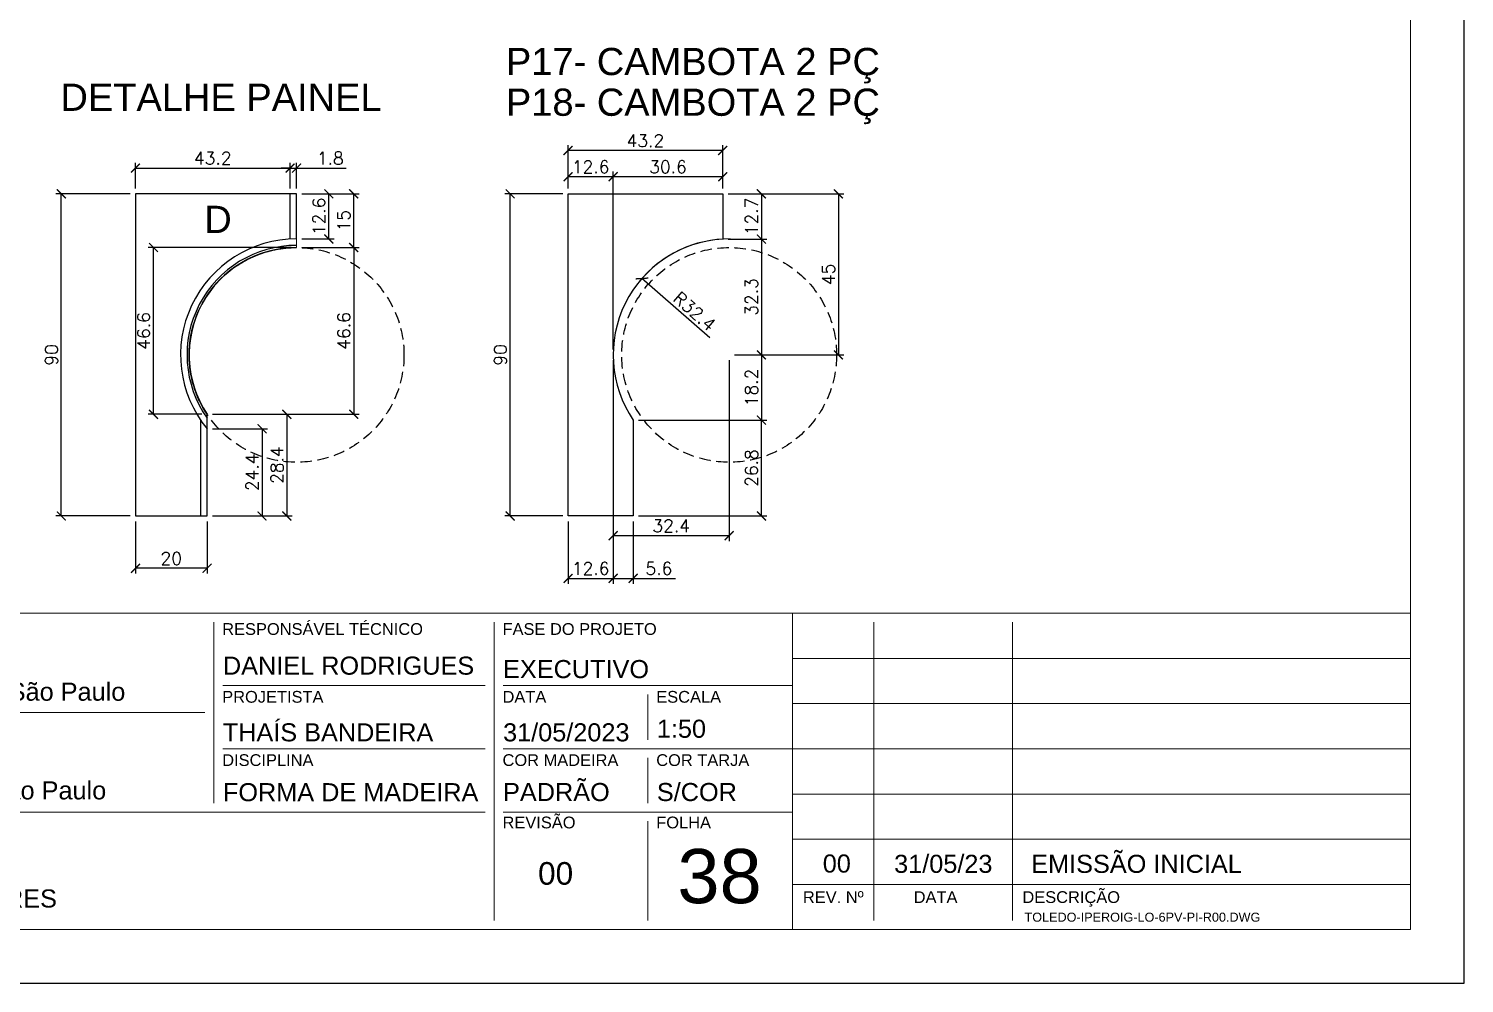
# Model space of a CAD drawing. Extents: x -23436 to 4767, y -4131 to 9755.
# Drawn here: x -16823 to -16021, y -1668 to -1134 of the extents above; entities that cross this region are included whole.
import ezdxf
from ezdxf.enums import TextEntityAlignment as Align

# ---------------------------------------------------------------- set-up
doc = ezdxf.new("R2010")
doc.units = 0
doc.header["$PDMODE"] = 2
doc.header["$PDSIZE"] = 10
doc.linetypes.add('HIDDEN', pattern=[9.525, 6.35, -3.175])
doc.layers.get('0').update_dxf_attribs({"lineweight": 13})
doc.layers.get('Defpoints').update_dxf_attribs({"lineweight": 13})
for name, color, linetype in [('CHAPA', 1, 'Continuous'), ('MB Logo', 254, 'Continuous'), ('Painéis', 30, 'Continuous'), ('TEXTO_GERAL', 7, 'Continuous')]:
    doc.layers.add(name, color=color, linetype=linetype)
for name, color, linetype, lineweight in [('cotas', 4, 'Continuous', 13), ('FOLHA MB', 7, 'Continuous', 13), ('N° FOLHA', 5, 'Continuous', 13)]:
    doc.layers.add(name, color=color, linetype=linetype, lineweight=lineweight)
doc.layers.add('Laje_Perimetro', color=7, linetype='Continuous', plot=False)
doc.styles.add('MB_C01', font='arial.ttf', dxfattribs={"height": 1.3})
doc.styles.add('MB_C02', font='arial.ttf', dxfattribs={"height": 2})
doc.styles.add('MB_C03', font='arial.ttf', dxfattribs={"height": 2.5})
doc.styles.add('MB_C04', font='arial.ttf', dxfattribs={"height": 6})
doc.styles.add('ROMANS', font='romans.shx')
doc.styles.add('SANSSERIF', font='sas_____.pfb')
doc.dimstyles.new('COTA SECAO', dxfattribs={"dimtxt": 7, "dimasz": 5, "dimexe": 3, "dimexo": 3, "dimgap": 2, "dimtad": 3, "dimdec": 1, "dimlfac": 0.5, "dimzin": 12, "dimdsep": 46, "dimtxsty": 'ROMANS', "dimblk": 'ARCHTICK', "dimcen": 0, "dimclrd": 4, "dimclre": 4, "dimclrt": 1, "dimadec": 1, "dimazin": 3, "dimtfac": 1, "dimtdec": 1, "dimtmove": 0, "dimatfit": 3, "dimldrblk": 'OBLIQUE', "dimfxl": 0, "dimtolj": 1, "dimtzin": 12, "dimarcsym": 0})

# ---------------------------------------------------------------- blocks, each defined once
blk = doc.blocks.new('A$C169d8357')
at = {"layer": 'FOLHA MB', "color": 1}
for p, q in [((1109.82, 356.72), (70, 356.72)), ((1109.82, 356.72), (1109.82, 179.94)), ((1455.02, 356.72), (1109.82, 356.72)), ((786.55, 351.67), (786.55, 250.65)), ((943.14, 351.67), (943.14, 184.99)), ((1155.28, 184.99), (1155.28, 351.67)), ((1232.62, 351.67), (1232.62, 184.99)), ((1455.02, 331.47), (1109.82, 331.47)), ((938.09, 316.32), (791.61, 316.32)), ((1109.82, 316.32), (948.19, 316.32)), ((1029, 311.26), (1029, 286.01)), ((1455.02, 306.21), (1109.82, 306.21)), ((781.5, 301.16), (450.7, 301.16)), ((938.09, 280.96), (791.61, 280.96)), ((1109.82, 280.96), (948.19, 280.96)), ((1455.02, 280.96), (1109.82, 280.96)), ((1029, 275.91), (1029, 250.65)), ((1455.02, 255.7), (1109.82, 255.7)), ((938.09, 245.6), (450.7, 245.6)), ((1109.82, 245.6), (948.19, 245.6)), ((1029, 240.55), (1029, 184.99)), ((1455.02, 230.45), (1109.82, 230.45)), ((1455.02, 205.19), (1109.82, 205.19))]:
    blk.add_line(p, q, dxfattribs=at)
for points in [[(0, 1199.94), (0, 149.94), (1485.02, 149.94), (1485.02, 1199.94)], [(70, 1169.94), (70, 179.94), (1455.02, 179.94), (1455.02, 1169.94)]]:
    blk.add_lwpolyline(points, close=True, dxfattribs=at)
at = {"layer": 'FOLHA MB', "color": 6}
for s, height, style, p in [('RESPONSÁVEL TÉCNICO', 6.5663, 'MB_C01', (791.21, 344.6)), ('FASE DO PROJETO', 6.5663, 'MB_C01', (947.79, 344.6)), ('Rua Hungria, 620-10ºAndar SP /  São Paulo', 10.102, 'MB_C02', (459.73, 307.83)), ('PROJETISTA', 6.566, 'MB_C01', (791.21, 306.72)), ('DATA', 6.566, 'MB_C01', (947.79, 306.72)), ('ESCALA', 6.566, 'MB_C01', (1033.66, 306.72)), ('DISCIPLINA', 6.566, 'MB_C01', (791.21, 271.36)), ('COR MADEIRA', 6.5663, 'MB_C01', (947.79, 271.36)), ('COR TARJA', 6.566, 'MB_C01', (1033.66, 271.36)), ('Rua Iperoig, 180-perdizes-SP /  São Paulo', 10.102, 'MB_C02', (459.73, 252.69)), ('REVISÃO', 6.566, 'MB_C01', (947.79, 236.51)), ('FOLHA', 6.566, 'MB_C01', (1033.66, 236.51)), ('PROJETO EXECUTIVO DE PILARES', 10.102, 'MB_C02', (459.73, 192.28))]:
    blk.add_text(s, height=height, dxfattribs=dict(at, style=style)).set_placement(p)
at = {"layer": 'FOLHA MB', "color": 5}
for s, height, style, p in [('DANIEL RODRIGUES', 10.102, 'MB_C02', (791.61, 322.38)), ('EXECUTIVO', 10.102, 'MB_C02', (948.09, 320.46)), ('THAÍS BANDEIRA', 10.102, 'MB_C02', (791.51, 285.11)), ('1:50', 10.102, 'MB_C02', (1034, 287.12)), ('31/05/2023', 10.102, 'MB_C02', (948.09, 285.11)), ('PADRÃO', 10.102, 'MB_C02', (948.09, 251.76)), ('FORMA DE MADEIRA', 10.102, 'MB_C02', (791.61, 251.66)), ('S/COR', 10.102, 'MB_C02', (1034, 251.76)), ('00', 12.628, 'MB_C03', (967.63, 205.03)), ('00', 10.102, 'MB_C02', (1126.67, 211.8)), ('31/05/23', 10.102, 'MB_C02', (1166.54, 211.64)), ('EMISSÃO INICIAL', 10.102, 'MB_C02', (1243.12, 211.64))]:
    blk.add_text(s, height=height, dxfattribs=dict(at, style=style)).set_placement(p)
at = {"layer": 'FOLHA MB', "color": 6, "style": 'MB_C01'}
for s, p in [('REV. Nº', (1132.55, 198.09)), ('DATA', (1189.69, 198.09)), ('DESCRIÇÃO', (1265.45, 198.09))]:
    blk.add_text(s, height=6.566, dxfattribs=at).set_placement(p, align=Align.MIDDLE_CENTER)
at = {"layer": 'FOLHA MB', "insert": (1239.38, 189.41), "char_height": 5.051, "width": 210.8177, "attachment_point": 1, "style": 'MB_C04'}
blk.add_mtext('TOLEDO-IPEROIG-LO-6PV-PI-R00.DWG', dxfattribs=at)
blk = doc.blocks.new('_ArchTick')
at = {"color": 0, "linetype": 'ByBlock', "const_width": 0.15}
blk.add_lwpolyline([(-0.5, -0.5), (0.5, 0.5)], dxfattribs=at)
blk = doc.blocks.new('*D884')
at = {"color": 4, "lineweight": -2, "transparency": 16777216}
for p, q in [((-16763.64, -1409.64), (-16763.64, -1438.86)), ((-16723.64, -1409.64), (-16723.64, -1438.86)), ((-16723.64, -1435.86), (-16763.64, -1435.86))]:
    blk.add_line(p, q, dxfattribs=at)
at = {"layer": 'Defpoints', "color": 0, "transparency": 16777216}
for p in [(-16763.64, -1406.64), (-16723.64, -1406.64), (-16763.64, -1435.86)]:
    blk.add_point(p, dxfattribs=at)
at = {"color": 4, "lineweight": -2, "transparency": 16777216, "xscale": 5, "yscale": 5, "zscale": 5, "rotation": 180}
blk.add_blockref('_ArchTick', (-16763.64, -1435.86), dxfattribs=at)
at = {"color": 4, "lineweight": -2, "transparency": 16777216, "xscale": 5, "yscale": 5, "zscale": 5}
blk.add_blockref('_ArchTick', (-16723.64, -1435.86), dxfattribs=at)
at = {"color": 1, "transparency": 16777216, "insert": (-16743.64, -1430.36), "char_height": 7, "attachment_point": 5, "style": 'ROMANS'}
blk.add_mtext('\\A1;20', dxfattribs=at)
blk = doc.blocks.new('_OBLIQUE')
at = {"color": 0, "linetype": 'ByBlock', "lineweight": -2}
for p, q in [((0, 0), (-1, 0)), ((-0.5, -0.5), (0.5, 0.5))]:
    blk.add_line(p, q, dxfattribs=at)
blk = doc.blocks.new('*D885')
at = {"color": 4, "lineweight": -2, "transparency": 16777216}
for p, q in [((-16670.64, -1226.64), (-16652.62, -1226.64)), ((-16655.62, -1251.84), (-16655.62, -1226.64)), ((-16670.64, -1251.84), (-16652.62, -1251.84))]:
    blk.add_line(p, q, dxfattribs=at)
at = {"layer": 'Defpoints', "color": 0, "transparency": 16777216}
for p in [(-16673.64, -1226.64), (-16655.62, -1226.64), (-16673.64, -1251.84)]:
    blk.add_point(p, dxfattribs=at)
at = {"color": 4, "lineweight": -2, "transparency": 16777216, "xscale": 5, "yscale": 5, "zscale": 5}
for p, rotation in [((-16655.62, -1226.64), 90), ((-16655.62, -1251.84), 270)]:
    blk.add_blockref('_ArchTick', p, dxfattribs=dict(at, rotation=rotation))
at = {"color": 1, "transparency": 16777216, "insert": (-16661.12, -1239.24), "char_height": 7, "attachment_point": 5, "rotation": 90, "style": 'ROMANS'}
blk.add_mtext('\\A1;12.6', dxfattribs=at)
blk = doc.blocks.new('*D886')
at = {"color": 4, "lineweight": -2, "transparency": 16777216}
for p, q in [((-16670.64, -1226.64), (-16638.73, -1226.64)), ((-16641.73, -1256.64), (-16641.73, -1226.64)), ((-16670.64, -1256.64), (-16638.73, -1256.64))]:
    blk.add_line(p, q, dxfattribs=at)
at = {"layer": 'Defpoints', "color": 0, "transparency": 16777216}
for p in [(-16673.64, -1226.64), (-16641.73, -1226.64), (-16673.64, -1256.64)]:
    blk.add_point(p, dxfattribs=at)
at = {"color": 4, "lineweight": -2, "transparency": 16777216, "xscale": 5, "yscale": 5, "zscale": 5}
for p, rotation in [((-16641.73, -1226.64), 90), ((-16641.73, -1256.64), 270)]:
    blk.add_blockref('_ArchTick', p, dxfattribs=dict(at, rotation=rotation))
at = {"color": 1, "transparency": 16777216, "insert": (-16647.23, -1241.64), "char_height": 7, "attachment_point": 5, "rotation": 90, "style": 'ROMANS'}
blk.add_mtext('\\A1;15', dxfattribs=at)
blk = doc.blocks.new('*D887')
at = {"color": 4, "lineweight": -2, "transparency": 16777216}
for p, q in [((-16677.24, -1223.64), (-16677.24, -1209.25)), ((-16673.64, -1223.64), (-16673.64, -1209.25)), ((-16677.24, -1212.25), (-16682.24, -1212.25)), ((-16677.24, -1212.25), (-16673.64, -1212.25)), ((-16673.64, -1212.25), (-16645.97, -1212.25))]:
    blk.add_line(p, q, dxfattribs=at)
at = {"layer": 'Defpoints', "color": 0, "transparency": 16777216}
for p in [(-16677.24, -1212.25), (-16677.24, -1226.64), (-16673.64, -1226.64)]:
    blk.add_point(p, dxfattribs=at)
at = {"color": 4, "lineweight": -2, "transparency": 16777216, "xscale": 5, "yscale": 5, "zscale": 5}
blk.add_blockref('_ArchTick', (-16677.24, -1212.25), dxfattribs=at)
at = {"color": 4, "lineweight": -2, "transparency": 16777216, "xscale": 5, "yscale": 5, "zscale": 5, "rotation": 180}
blk.add_blockref('_ArchTick', (-16673.64, -1212.25), dxfattribs=at)
at = {"color": 1, "transparency": 16777216, "insert": (-16654.8, -1206.75), "char_height": 7, "attachment_point": 5, "style": 'ROMANS'}
blk.add_mtext('\\A1;1.8', dxfattribs=at)
blk = doc.blocks.new('*D888')
at = {"color": 4, "lineweight": -2, "transparency": 16777216}
for p, q in [((-16763.64, -1223.64), (-16763.64, -1209.25)), ((-16677.24, -1223.64), (-16677.24, -1209.25)), ((-16763.64, -1212.25), (-16677.24, -1212.25))]:
    blk.add_line(p, q, dxfattribs=at)
at = {"layer": 'Defpoints', "color": 0, "transparency": 16777216}
for p in [(-16677.24, -1212.25), (-16763.64, -1226.64), (-16677.24, -1226.64)]:
    blk.add_point(p, dxfattribs=at)
at = {"color": 4, "lineweight": -2, "transparency": 16777216, "xscale": 5, "yscale": 5, "zscale": 5, "rotation": 180}
blk.add_blockref('_ArchTick', (-16763.64, -1212.25), dxfattribs=at)
at = {"color": 4, "lineweight": -2, "transparency": 16777216, "xscale": 5, "yscale": 5, "zscale": 5}
blk.add_blockref('_ArchTick', (-16677.24, -1212.25), dxfattribs=at)
at = {"color": 1, "transparency": 16777216, "insert": (-16720.44, -1206.75), "char_height": 7, "attachment_point": 5, "style": 'ROMANS'}
blk.add_mtext('\\A1;43.2', dxfattribs=at)
blk = doc.blocks.new('*D889')
at = {"color": 4, "lineweight": -2, "transparency": 16777216}
for p, q in [((-16766.64, -1226.64), (-16808.05, -1226.64)), ((-16805.05, -1406.64), (-16805.05, -1226.64)), ((-16766.64, -1406.64), (-16808.05, -1406.64))]:
    blk.add_line(p, q, dxfattribs=at)
at = {"layer": 'Defpoints', "color": 0, "transparency": 16777216}
for p in [(-16805.05, -1226.64), (-16763.64, -1226.64), (-16763.64, -1406.64)]:
    blk.add_point(p, dxfattribs=at)
at = {"color": 4, "lineweight": -2, "transparency": 16777216, "xscale": 5, "yscale": 5, "zscale": 5}
for p, rotation in [((-16805.05, -1226.64), 90), ((-16805.05, -1406.64), 270)]:
    blk.add_blockref('_ArchTick', p, dxfattribs=dict(at, rotation=rotation))
at = {"color": 1, "transparency": 16777216, "insert": (-16810.55, -1316.64), "char_height": 7, "attachment_point": 5, "rotation": 90, "style": 'ROMANS'}
blk.add_mtext('\\A1;90', dxfattribs=at)
blk = doc.blocks.new('*D890')
at = {"color": 4, "lineweight": -2, "transparency": 16777216}
for p, q in [((-16720.64, -1349.81), (-16676.04, -1349.81)), ((-16679.04, -1349.81), (-16679.04, -1406.64)), ((-16720.64, -1406.64), (-16676.04, -1406.64))]:
    blk.add_line(p, q, dxfattribs=at)
at = {"layer": 'Defpoints', "color": 0, "transparency": 16777216}
for p in [(-16723.64, -1349.81), (-16723.64, -1406.64), (-16679.04, -1406.64)]:
    blk.add_point(p, dxfattribs=at)
at = {"color": 4, "lineweight": -2, "transparency": 16777216, "xscale": 5, "yscale": 5, "zscale": 5}
for p, rotation in [((-16679.04, -1349.81), 90), ((-16679.04, -1406.64), 270)]:
    blk.add_blockref('_ArchTick', p, dxfattribs=dict(at, rotation=rotation))
at = {"color": 1, "transparency": 16777216, "insert": (-16684.54, -1378.22), "char_height": 7, "attachment_point": 5, "rotation": 90, "style": 'ROMANS'}
blk.add_mtext('\\A1;28.4', dxfattribs=at)
blk = doc.blocks.new('*D891')
at = {"color": 4, "lineweight": -2, "transparency": 16777216}
for p, q in [((-16720.64, -1357.86), (-16689.93, -1357.86)), ((-16692.93, -1357.86), (-16692.93, -1406.64)), ((-16720.64, -1406.64), (-16689.93, -1406.64))]:
    blk.add_line(p, q, dxfattribs=at)
at = {"layer": 'Defpoints', "color": 0, "transparency": 16777216}
for p in [(-16723.64, -1357.86), (-16723.64, -1406.64), (-16692.93, -1406.64)]:
    blk.add_point(p, dxfattribs=at)
at = {"color": 4, "lineweight": -2, "transparency": 16777216, "xscale": 5, "yscale": 5, "zscale": 5}
for p, rotation in [((-16692.93, -1357.86), 90), ((-16692.93, -1406.64), 270)]:
    blk.add_blockref('_ArchTick', p, dxfattribs=dict(at, rotation=rotation))
at = {"color": 1, "transparency": 16777216, "insert": (-16698.43, -1382.25), "char_height": 7, "attachment_point": 5, "rotation": 90, "style": 'ROMANS'}
blk.add_mtext('\\A1;24.4', dxfattribs=at)
blk = doc.blocks.new('*D892')
at = {"color": 4, "lineweight": -2, "transparency": 16777216}
for p, q in [((-16670.64, -1256.64), (-16638.73, -1256.64)), ((-16641.73, -1256.64), (-16641.73, -1349.81)), ((-16720.64, -1349.81), (-16638.73, -1349.81))]:
    blk.add_line(p, q, dxfattribs=at)
at = {"layer": 'Defpoints', "color": 0, "transparency": 16777216}
for p in [(-16673.64, -1256.64), (-16723.64, -1349.81), (-16641.73, -1349.81)]:
    blk.add_point(p, dxfattribs=at)
at = {"color": 4, "lineweight": -2, "transparency": 16777216, "xscale": 5, "yscale": 5, "zscale": 5}
for p, rotation in [((-16641.73, -1256.64), 90), ((-16641.73, -1349.81), 270)]:
    blk.add_blockref('_ArchTick', p, dxfattribs=dict(at, rotation=rotation))
at = {"color": 1, "transparency": 16777216, "insert": (-16647.23, -1303.22), "char_height": 7, "attachment_point": 5, "rotation": 90, "style": 'ROMANS'}
blk.add_mtext('\\A1;46.6', dxfattribs=at)
blk = doc.blocks.new('*D893')
at = {"color": 4, "lineweight": -2, "transparency": 16777216}
for p, q in [((-16524.98, -1226.64), (-16557.3, -1226.64)), ((-16554.3, -1406.64), (-16554.3, -1226.64)), ((-16524.98, -1406.64), (-16557.3, -1406.64))]:
    blk.add_line(p, q, dxfattribs=at)
at = {"layer": 'Defpoints', "color": 0, "transparency": 16777216}
for p in [(-16554.3, -1226.64), (-16521.98, -1226.64), (-16521.98, -1406.64)]:
    blk.add_point(p, dxfattribs=at)
at = {"color": 4, "lineweight": -2, "transparency": 16777216, "xscale": 5, "yscale": 5, "zscale": 5}
for p, rotation in [((-16554.3, -1226.64), 90), ((-16554.3, -1406.64), 270)]:
    blk.add_blockref('_ArchTick', p, dxfattribs=dict(at, rotation=rotation))
at = {"color": 1, "transparency": 16777216, "insert": (-16559.8, -1316.64), "char_height": 7, "attachment_point": 5, "rotation": 90, "style": 'ROMANS'}
blk.add_mtext('\\A1;90', dxfattribs=at)
blk = doc.blocks.new('*D894')
at = {"color": 4, "lineweight": -2, "transparency": 16777216}
for p, q in [((-16521.98, -1223.64), (-16521.98, -1199.44)), ((-16435.58, -1202.44), (-16521.98, -1202.44)), ((-16435.58, -1223.64), (-16435.58, -1199.44))]:
    blk.add_line(p, q, dxfattribs=at)
at = {"layer": 'Defpoints', "color": 0, "transparency": 16777216}
for p in [(-16521.98, -1202.44), (-16521.98, -1226.64), (-16435.58, -1226.64)]:
    blk.add_point(p, dxfattribs=at)
at = {"color": 4, "lineweight": -2, "transparency": 16777216, "xscale": 5, "yscale": 5, "zscale": 5, "rotation": 180}
blk.add_blockref('_ArchTick', (-16521.98, -1202.44), dxfattribs=at)
at = {"color": 4, "lineweight": -2, "transparency": 16777216, "xscale": 5, "yscale": 5, "zscale": 5}
blk.add_blockref('_ArchTick', (-16435.58, -1202.44), dxfattribs=at)
at = {"color": 1, "transparency": 16777216, "insert": (-16478.78, -1196.94), "char_height": 7, "attachment_point": 5, "style": 'ROMANS'}
blk.add_mtext('\\A1;43.2', dxfattribs=at)
blk = doc.blocks.new('*D895')
at = {"color": 4, "lineweight": -2, "transparency": 16777216}
for p, q in [((-16521.98, -1223.64), (-16521.98, -1214.08)), ((-16496.78, -1217.08), (-16521.98, -1217.08)), ((-16496.78, -1313.64), (-16496.78, -1214.08))]:
    blk.add_line(p, q, dxfattribs=at)
at = {"layer": 'Defpoints', "color": 0, "transparency": 16777216}
for p in [(-16521.98, -1217.08), (-16521.98, -1226.64), (-16496.78, -1316.64)]:
    blk.add_point(p, dxfattribs=at)
at = {"color": 4, "lineweight": -2, "transparency": 16777216, "xscale": 5, "yscale": 5, "zscale": 5, "rotation": 180}
blk.add_blockref('_ArchTick', (-16521.98, -1217.08), dxfattribs=at)
at = {"color": 4, "lineweight": -2, "transparency": 16777216, "xscale": 5, "yscale": 5, "zscale": 5}
blk.add_blockref('_ArchTick', (-16496.78, -1217.08), dxfattribs=at)
at = {"color": 1, "transparency": 16777216, "insert": (-16509.38, -1211.58), "char_height": 7, "attachment_point": 5, "style": 'ROMANS'}
blk.add_mtext('\\A1;12.6', dxfattribs=at)
blk = doc.blocks.new('*D896')
at = {"color": 4, "lineweight": -2, "transparency": 16777216}
for p, q in [((-16496.78, -1313.64), (-16496.78, -1214.08)), ((-16435.58, -1217.08), (-16496.78, -1217.08)), ((-16435.58, -1223.64), (-16435.58, -1214.08))]:
    blk.add_line(p, q, dxfattribs=at)
at = {"layer": 'Defpoints', "color": 0, "transparency": 16777216}
for p in [(-16496.78, -1217.08), (-16435.58, -1226.64), (-16496.78, -1316.64)]:
    blk.add_point(p, dxfattribs=at)
at = {"color": 4, "lineweight": -2, "transparency": 16777216, "xscale": 5, "yscale": 5, "zscale": 5, "rotation": 180}
blk.add_blockref('_ArchTick', (-16496.78, -1217.08), dxfattribs=at)
at = {"color": 4, "lineweight": -2, "transparency": 16777216, "xscale": 5, "yscale": 5, "zscale": 5}
blk.add_blockref('_ArchTick', (-16435.58, -1217.08), dxfattribs=at)
at = {"color": 1, "transparency": 16777216, "insert": (-16466.18, -1211.58), "char_height": 7, "attachment_point": 5, "style": 'ROMANS'}
blk.add_mtext('\\A1;30.6', dxfattribs=at)
blk = doc.blocks.new('*D897')
at = {"color": 4, "lineweight": -2, "transparency": 16777216}
blk.add_line((-16442.85, -1307.11), (-16480.71, -1273.93), dxfattribs=at)
blk.add_arc((-16431.98, -1316.64), 64.8, 89.46784, 141.4176, dxfattribs=at)
at = {"layer": 'Defpoints', "color": 0, "transparency": 16777216}
for p in [(-16480.71, -1273.93), (-16431.98, -1316.64)]:
    blk.add_point(p, dxfattribs=at)
at = {"color": 4, "lineweight": -2, "transparency": 16777216, "xscale": 5, "yscale": 5, "zscale": 5, "rotation": 138.7650183380483}
blk.add_blockref('_ArchTick', (-16480.71, -1273.93), dxfattribs=at)
at = {"color": 1, "transparency": 16777216, "insert": (-16451.38, -1292.32), "char_height": 7, "attachment_point": 5, "rotation": 318.76502, "style": 'ROMANS'}
blk.add_mtext('\\A1;R32.4', dxfattribs=at)
blk = doc.blocks.new('*D898')
at = {"color": 4, "lineweight": -2, "transparency": 16777216}
for p, q in [((-16496.78, -1319.62), (-16496.78, -1420.64)), ((-16431.98, -1319.64), (-16431.98, -1420.64)), ((-16431.98, -1417.64), (-16496.78, -1417.64))]:
    blk.add_line(p, q, dxfattribs=at)
at = {"layer": 'Defpoints', "color": 0, "transparency": 16777216}
for p in [(-16496.78, -1316.62), (-16431.98, -1316.64), (-16496.78, -1417.64)]:
    blk.add_point(p, dxfattribs=at)
at = {"color": 4, "lineweight": -2, "transparency": 16777216, "xscale": 5, "yscale": 5, "zscale": 5, "rotation": 180}
blk.add_blockref('_ArchTick', (-16496.78, -1417.64), dxfattribs=at)
at = {"color": 4, "lineweight": -2, "transparency": 16777216, "xscale": 5, "yscale": 5, "zscale": 5}
blk.add_blockref('_ArchTick', (-16431.98, -1417.64), dxfattribs=at)
at = {"color": 1, "transparency": 16777216, "insert": (-16464.38, -1412.14), "char_height": 7, "attachment_point": 5, "style": 'ROMANS'}
blk.add_mtext('\\A1;32.4', dxfattribs=at)
blk = doc.blocks.new('*D899')
at = {"color": 4, "lineweight": -2, "transparency": 16777216}
for p, q in [((-16496.78, -1319.62), (-16496.78, -1444.49)), ((-16485.58, -1409.64), (-16485.58, -1444.49)), ((-16496.78, -1441.49), (-16485.58, -1441.49)), ((-16485.58, -1441.49), (-16461.92, -1441.49))]:
    blk.add_line(p, q, dxfattribs=at)
at = {"layer": 'Defpoints', "color": 0, "transparency": 16777216}
for p in [(-16496.78, -1316.62), (-16485.58, -1406.64), (-16485.58, -1441.49)]:
    blk.add_point(p, dxfattribs=at)
at = {"color": 4, "lineweight": -2, "transparency": 16777216, "xscale": 5, "yscale": 5, "zscale": 5, "rotation": 180}
blk.add_blockref('_ArchTick', (-16496.78, -1441.49), dxfattribs=at)
at = {"color": 4, "lineweight": -2, "transparency": 16777216, "xscale": 5, "yscale": 5, "zscale": 5}
blk.add_blockref('_ArchTick', (-16485.58, -1441.49), dxfattribs=at)
at = {"color": 1, "transparency": 16777216, "insert": (-16471.25, -1435.99), "char_height": 7, "attachment_point": 5, "style": 'ROMANS'}
blk.add_mtext('\\A1;5.6', dxfattribs=at)
blk = doc.blocks.new('*D900')
at = {"color": 4, "lineweight": -2, "transparency": 16777216}
for p, q in [((-16521.98, -1409.64), (-16521.98, -1444.49)), ((-16496.78, -1409.64), (-16496.78, -1444.49)), ((-16521.98, -1441.49), (-16496.78, -1441.49))]:
    blk.add_line(p, q, dxfattribs=at)
at = {"layer": 'Defpoints', "color": 0, "transparency": 16777216}
for p in [(-16521.98, -1406.64), (-16496.78, -1406.64), (-16496.78, -1441.49)]:
    blk.add_point(p, dxfattribs=at)
at = {"color": 4, "lineweight": -2, "transparency": 16777216, "xscale": 5, "yscale": 5, "zscale": 5, "rotation": 180}
blk.add_blockref('_ArchTick', (-16521.98, -1441.49), dxfattribs=at)
at = {"color": 4, "lineweight": -2, "transparency": 16777216, "xscale": 5, "yscale": 5, "zscale": 5}
blk.add_blockref('_ArchTick', (-16496.78, -1441.49), dxfattribs=at)
at = {"color": 1, "transparency": 16777216, "insert": (-16509.38, -1435.99), "char_height": 7, "attachment_point": 5, "style": 'ROMANS'}
blk.add_mtext('\\A1;12.6', dxfattribs=at)
blk = doc.blocks.new('*D901')
at = {"color": 4, "lineweight": -2, "transparency": 16777216}
for p, q in [((-16432.58, -1226.64), (-16410.98, -1226.64)), ((-16413.98, -1226.64), (-16413.98, -1251.94)), ((-16432.58, -1251.94), (-16410.98, -1251.94))]:
    blk.add_line(p, q, dxfattribs=at)
at = {"layer": 'Defpoints', "color": 0, "transparency": 16777216}
for p in [(-16435.58, -1226.64), (-16435.58, -1251.94), (-16413.98, -1251.94)]:
    blk.add_point(p, dxfattribs=at)
at = {"color": 4, "lineweight": -2, "transparency": 16777216, "xscale": 5, "yscale": 5, "zscale": 5}
for p, rotation in [((-16413.98, -1226.64), 90), ((-16413.98, -1251.94), 270)]:
    blk.add_blockref('_ArchTick', p, dxfattribs=dict(at, rotation=rotation))
at = {"color": 1, "transparency": 16777216, "insert": (-16419.48, -1239.29), "char_height": 7, "attachment_point": 5, "rotation": 90, "style": 'ROMANS'}
blk.add_mtext('\\A1;12.7', dxfattribs=at)
blk = doc.blocks.new('*D902')
at = {"color": 4, "lineweight": -2, "transparency": 16777216}
for p, q in [((-16482.58, -1353.05), (-16410.98, -1353.05)), ((-16413.98, -1406.64), (-16413.98, -1353.05)), ((-16482.58, -1406.64), (-16410.98, -1406.64))]:
    blk.add_line(p, q, dxfattribs=at)
at = {"layer": 'Defpoints', "color": 0, "transparency": 16777216}
for p in [(-16485.58, -1353.05), (-16413.98, -1353.05), (-16485.58, -1406.64)]:
    blk.add_point(p, dxfattribs=at)
at = {"color": 4, "lineweight": -2, "transparency": 16777216, "xscale": 5, "yscale": 5, "zscale": 5}
for p, rotation in [((-16413.98, -1353.05), 90), ((-16413.98, -1406.64), 270)]:
    blk.add_blockref('_ArchTick', p, dxfattribs=dict(at, rotation=rotation))
at = {"color": 1, "transparency": 16777216, "insert": (-16419.48, -1379.85), "char_height": 7, "attachment_point": 5, "rotation": 90, "style": 'ROMANS'}
blk.add_mtext('\\A1;26.8', dxfattribs=at)
blk = doc.blocks.new('*D903')
at = {"color": 4, "lineweight": -2, "transparency": 16777216}
for p, q in [((-16432.58, -1251.94), (-16410.98, -1251.94)), ((-16413.98, -1251.94), (-16413.98, -1316.64)), ((-16428.98, -1316.64), (-16410.98, -1316.64))]:
    blk.add_line(p, q, dxfattribs=at)
at = {"layer": 'Defpoints', "color": 0, "transparency": 16777216}
for p in [(-16435.58, -1251.94), (-16431.98, -1316.64), (-16413.98, -1316.64)]:
    blk.add_point(p, dxfattribs=at)
at = {"color": 4, "lineweight": -2, "transparency": 16777216, "xscale": 5, "yscale": 5, "zscale": 5}
for p, rotation in [((-16413.98, -1251.94), 90), ((-16413.98, -1316.64), 270)]:
    blk.add_blockref('_ArchTick', p, dxfattribs=dict(at, rotation=rotation))
at = {"color": 1, "transparency": 16777216, "insert": (-16419.48, -1284.29), "char_height": 7, "attachment_point": 5, "rotation": 90, "style": 'ROMANS'}
blk.add_mtext('\\A1;32.3', dxfattribs=at)
blk = doc.blocks.new('*D904')
at = {"color": 4, "lineweight": -2, "transparency": 16777216}
for p, q in [((-16428.98, -1316.64), (-16410.98, -1316.64)), ((-16413.98, -1316.64), (-16413.98, -1353.05)), ((-16482.58, -1353.05), (-16410.98, -1353.05))]:
    blk.add_line(p, q, dxfattribs=at)
at = {"layer": 'Defpoints', "color": 0, "transparency": 16777216}
for p in [(-16431.98, -1316.64), (-16485.58, -1353.05), (-16413.98, -1353.05)]:
    blk.add_point(p, dxfattribs=at)
at = {"color": 4, "lineweight": -2, "transparency": 16777216, "xscale": 5, "yscale": 5, "zscale": 5}
for p, rotation in [((-16413.98, -1316.64), 90), ((-16413.98, -1353.05), 270)]:
    blk.add_blockref('_ArchTick', p, dxfattribs=dict(at, rotation=rotation))
at = {"color": 1, "transparency": 16777216, "insert": (-16419.48, -1334.85), "char_height": 7, "attachment_point": 5, "rotation": 90, "style": 'ROMANS'}
blk.add_mtext('\\A1;18.2', dxfattribs=at)
blk = doc.blocks.new('*D905')
at = {"color": 4, "lineweight": -2, "transparency": 16777216}
for p, q in [((-16432.58, -1226.64), (-16367.95, -1226.64)), ((-16370.95, -1226.64), (-16370.95, -1316.64)), ((-16428.98, -1316.64), (-16367.95, -1316.64))]:
    blk.add_line(p, q, dxfattribs=at)
at = {"layer": 'Defpoints', "color": 0, "transparency": 16777216}
for p in [(-16435.58, -1226.64), (-16431.98, -1316.64), (-16370.95, -1316.64)]:
    blk.add_point(p, dxfattribs=at)
at = {"color": 4, "lineweight": -2, "transparency": 16777216, "xscale": 5, "yscale": 5, "zscale": 5}
for p, rotation in [((-16370.95, -1226.64), 90), ((-16370.95, -1316.64), 270)]:
    blk.add_blockref('_ArchTick', p, dxfattribs=dict(at, rotation=rotation))
at = {"color": 1, "transparency": 16777216, "insert": (-16376.45, -1271.64), "char_height": 7, "attachment_point": 5, "rotation": 90, "style": 'ROMANS'}
blk.add_mtext('\\A1;45', dxfattribs=at)
blk = doc.blocks.new('*D906')
at = {"color": 4, "lineweight": -2, "transparency": 16777216}
for p, q in [((-16676.64, -1256.64), (-16756.56, -1256.64)), ((-16753.56, -1349.81), (-16753.56, -1256.64)), ((-16726.64, -1349.81), (-16756.56, -1349.81))]:
    blk.add_line(p, q, dxfattribs=at)
at = {"layer": 'Defpoints', "color": 0, "transparency": 16777216}
for p in [(-16753.56, -1256.64), (-16673.64, -1256.64), (-16723.64, -1349.81)]:
    blk.add_point(p, dxfattribs=at)
at = {"color": 4, "lineweight": -2, "transparency": 16777216, "xscale": 5, "yscale": 5, "zscale": 5}
for p, rotation in [((-16753.56, -1256.64), 90), ((-16753.56, -1349.81), 270)]:
    blk.add_blockref('_ArchTick', p, dxfattribs=dict(at, rotation=rotation))
at = {"color": 1, "transparency": 16777216, "insert": (-16759.06, -1303.22), "char_height": 7, "attachment_point": 5, "rotation": 90, "style": 'ROMANS'}
blk.add_mtext('\\A1;46.6', dxfattribs=at)

msp = doc.modelspace()

# ---------------------------------------------------------------- linework, layer by layer
at = {"layer": 'CHAPA', "color": 252, "linetype": 'HIDDEN'}
for centre in [(-16673.636, -1316.639), (-16431.983, -1316.639)]:
    msp.add_circle(centre, 60, dxfattribs=at)
at = {"layer": 'cotas'}
msp.add_line((-16673.636, -1251.839), (-16673.639, -1256.639), dxfattribs=at)
at = {"layer": 'Laje_Perimetro'}
msp.add_lwpolyline([(-16021.356, -617.741), (-17506.377, -617.741), (-17506.377, -1667.741), (-16021.356, -1667.741)], close=True, dxfattribs=at)
at = {"layer": 'Painéis', "color": 32, "true_color": 0xcd6928}
for p, q in [((-16677.236, -1251.939), (-16677.236, -1226.639)), ((-16727.236, -1353.055), (-16727.236, -1406.639))]:
    msp.add_line(p, q, dxfattribs=at)
msp.add_lwpolyline([(-16673.636, -1251.839), (-16673.636, -1226.639), (-16763.636, -1226.639), (-16763.636, -1406.639), (-16723.636, -1406.639), (-16723.636, -1349.806, -0.1474768), (-16733.636, -1316.639, -0.4142136), (-16673.636, -1256.639)], format="xyb", dxfattribs=at)
msp.add_lwpolyline([(-16521.983, -1226.639), (-16435.583, -1226.639), (-16435.583, -1251.939, 0.5832244), (-16485.583, -1353.055), (-16485.583, -1406.639), (-16521.983, -1406.639)], format="xyb", close=True, dxfattribs=at)
at = {"layer": 'Painéis'}
for radius, start, end in [(64.8, 90, 219.50177), (61.2, 90, 215.215049), (60, 90, 213.55731), (60, 180, 213.55731)]:
    msp.add_arc((-16673.636, -1316.639), radius, start, end, dxfattribs=at)

# ---------------------------------------------------------------- block references
at = {"layer": 'MB Logo'}
msp.add_blockref('A$C169d8357', (-17506.377, -1817.679), dxfattribs=at)

# ---------------------------------------------------------------- texts
at = {"layer": 'N° FOLHA', "color": 5, "style": 'MB_C04'}
msp.add_text('38', height=30.3061, dxfattribs=at).set_placement((-16460.91, -1622.997))
at = {"layer": 'TEXTO_GERAL', "color": 0, "linetype": 'Continuous', "style": 'SANSSERIF'}
for s, p in [('P17- CAMBOTA 2 PÇ ', (-16556.704, -1152.7)), ('DETALHE PAINEL', (-16805.549, -1172.674)), ('P18- CAMBOTA 2 PÇ ', (-16556.704, -1175.435)), ('D', (-16725.162, -1240.893))]:
    msp.add_text(s, height=15.207, dxfattribs=at).set_placement(p, align=Align.MIDDLE_LEFT)

# ---------------------------------------------------------------- dimensions: what is measured, and where the dimension line sits
for base, p1, p2, angle, picture, middle in [((-16521.983, -1202.441), (-16435.583, -1226.639), (-16521.983, -1226.639), 180, '*D894', (-16478.783, -1196.941)), ((-16677.236, -1212.245), (-16763.636, -1226.639), (-16677.236, -1226.639), 180, '*D888', (-16720.436, -1206.745)), ((-16496.783, -1217.077), (-16435.583, -1226.639), (-16496.783, -1316.639), 180, '*D896', (-16466.183, -1211.577)), ((-16805.055, -1226.639), (-16763.636, -1406.639), (-16763.636, -1226.639), 90, '*D889', (-16810.555, -1316.639)), ((-16655.62, -1226.639), (-16673.636, -1251.839), (-16673.636, -1226.639), 90, '*D885', (-16661.12, -1239.239)), ((-16641.73, -1226.639), (-16673.636, -1256.639), (-16673.636, -1226.639), 90, '*D886', (-16647.23, -1241.639)), ((-16554.296, -1226.639), (-16521.983, -1406.639), (-16521.983, -1226.639), 90, '*D893', (-16559.796, -1316.639)), ((-16413.9829, -1251.9394), (-16435.5835, -1226.6393), (-16435.5835, -1251.9394), 90, '*D901', (-16419.4829, -1239.2894)), ((-16370.953, -1316.639), (-16435.583, -1226.639), (-16431.983, -1316.639), 90, '*D905', (-16376.453, -1271.639)), ((-16413.9829, -1316.6393), (-16435.5835, -1251.9394), (-16431.9835, -1316.6393), 90, '*D903', (-16419.4829, -1284.2894)), ((-16753.556, -1256.639), (-16723.636, -1349.806), (-16673.636, -1256.639), 90, '*D906', (-16759.056, -1303.222)), ((-16641.73, -1349.806), (-16673.639, -1256.639), (-16723.636, -1349.806), 90, '*D892', (-16647.23, -1303.222)), ((-16413.983, -1353.055), (-16431.983, -1316.639), (-16485.583, -1353.055), 90, '*D904', (-16419.483, -1334.847)), ((-16496.783, -1417.637), (-16431.983, -1316.639), (-16496.783, -1316.621), 180, '*D898', (-16464.383, -1412.137)), ((-16485.583, -1441.491), (-16496.783, -1316.621), (-16485.583, -1406.639), 180, '*D899', (-16471.25, -1435.991)), ((-16679.041, -1406.639), (-16723.636, -1349.806), (-16723.636, -1406.639), 90, '*D890', (-16684.541, -1378.222)), ((-16692.93, -1406.639), (-16723.636, -1357.859), (-16723.636, -1406.639), 90, '*D891', (-16698.43, -1382.249)), ((-16413.983, -1353.055), (-16485.583, -1406.639), (-16485.583, -1353.055), 90, '*D902', (-16419.483, -1379.847)), ((-16763.636, -1435.858), (-16723.636, -1406.639), (-16763.636, -1406.639), 180, '*D884', (-16743.636, -1430.358))]:
    dim = msp.add_linear_dim(base=base, p1=p1, p2=p2, angle=angle, dimstyle='COTA SECAO')
    dim.commit()
    dim.dimension.update_dxf_attribs({"geometry": picture, "text_midpoint": middle})
for base, p1, p2, picture, middle in [((-16677.236, -1212.245), (-16673.636, -1226.639), (-16677.236, -1226.639), '*D887', (-16654.802, -1212.245)), ((-16521.983, -1217.077), (-16496.783, -1316.639), (-16521.983, -1226.639), '*D895', (-16509.383, -1217.077)), ((-16496.783, -1441.491), (-16521.983, -1406.639), (-16496.783, -1406.639), '*D900', (-16509.383, -1441.491))]:
    dim = msp.add_linear_dim(base=base, p1=p1, p2=p2, angle=180, dimstyle='COTA SECAO')
    dim.commit()
    dim.dimension.update_dxf_attribs({"geometry": picture, "text_midpoint": middle, "dimtype": 160})
dim = msp.add_radius_dim(center=(-16431.983, -1316.639), mpoint=(-16480.714, -1273.926), dimstyle='COTA SECAO')
dim.commit()
dim.dimension.update_dxf_attribs({"geometry": '*D897', "text_midpoint": (-16455.009, -1296.458), "dimtype": 164})

doc.saveas('drawing.dxf')
